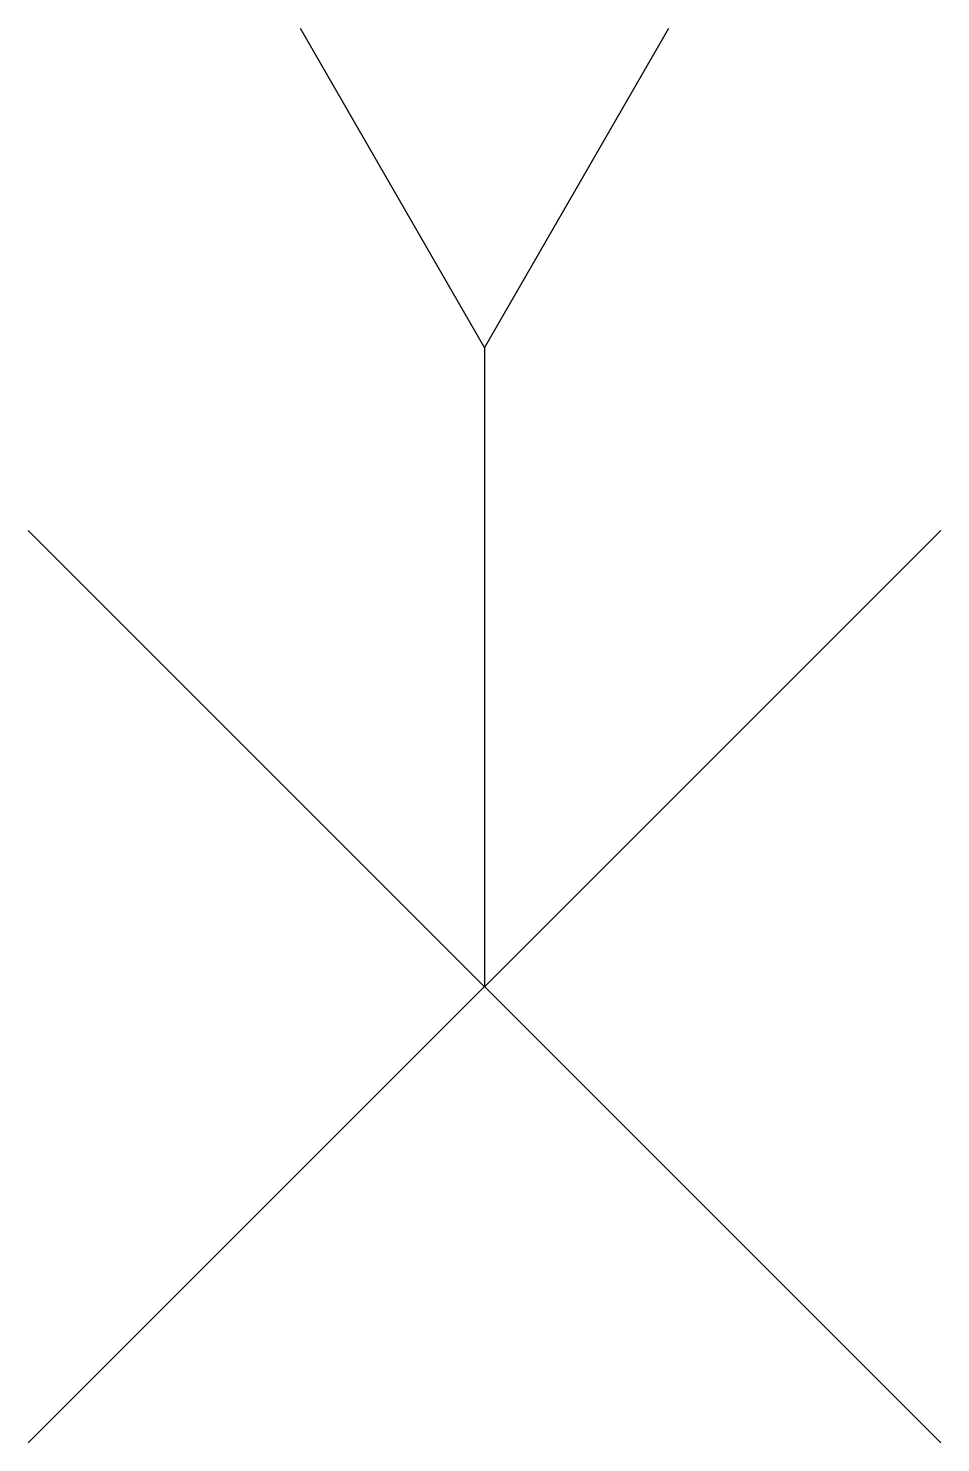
# Model space of a CAD drawing. Header units: metres. Extents: x -2.65 to 2.65, y -2.65 to 5.57.
import ezdxf

# ---------------------------------------------------------------- set-up
doc = ezdxf.new("R2010")
doc.units = ezdxf.units.M
doc.layers.get('0').update_dxf_attribs({"color": 150})

msp = doc.modelspace()

# ---------------------------------------------------------------- linework, layer by layer
msp.add_line((0, 3.7127), (0, 0))
at = {"flags": 128}
for points in [[(-1.0709, 5.5705), (0, 3.7127), (1.0709, 5.5705)], [(-2.6517, 2.6517), (2.6517, -2.6517)], [(2.6517, 2.6517), (-2.6517, -2.6517)]]:
    msp.add_lwpolyline(points, dxfattribs=at)

doc.saveas('drawing.dxf')
